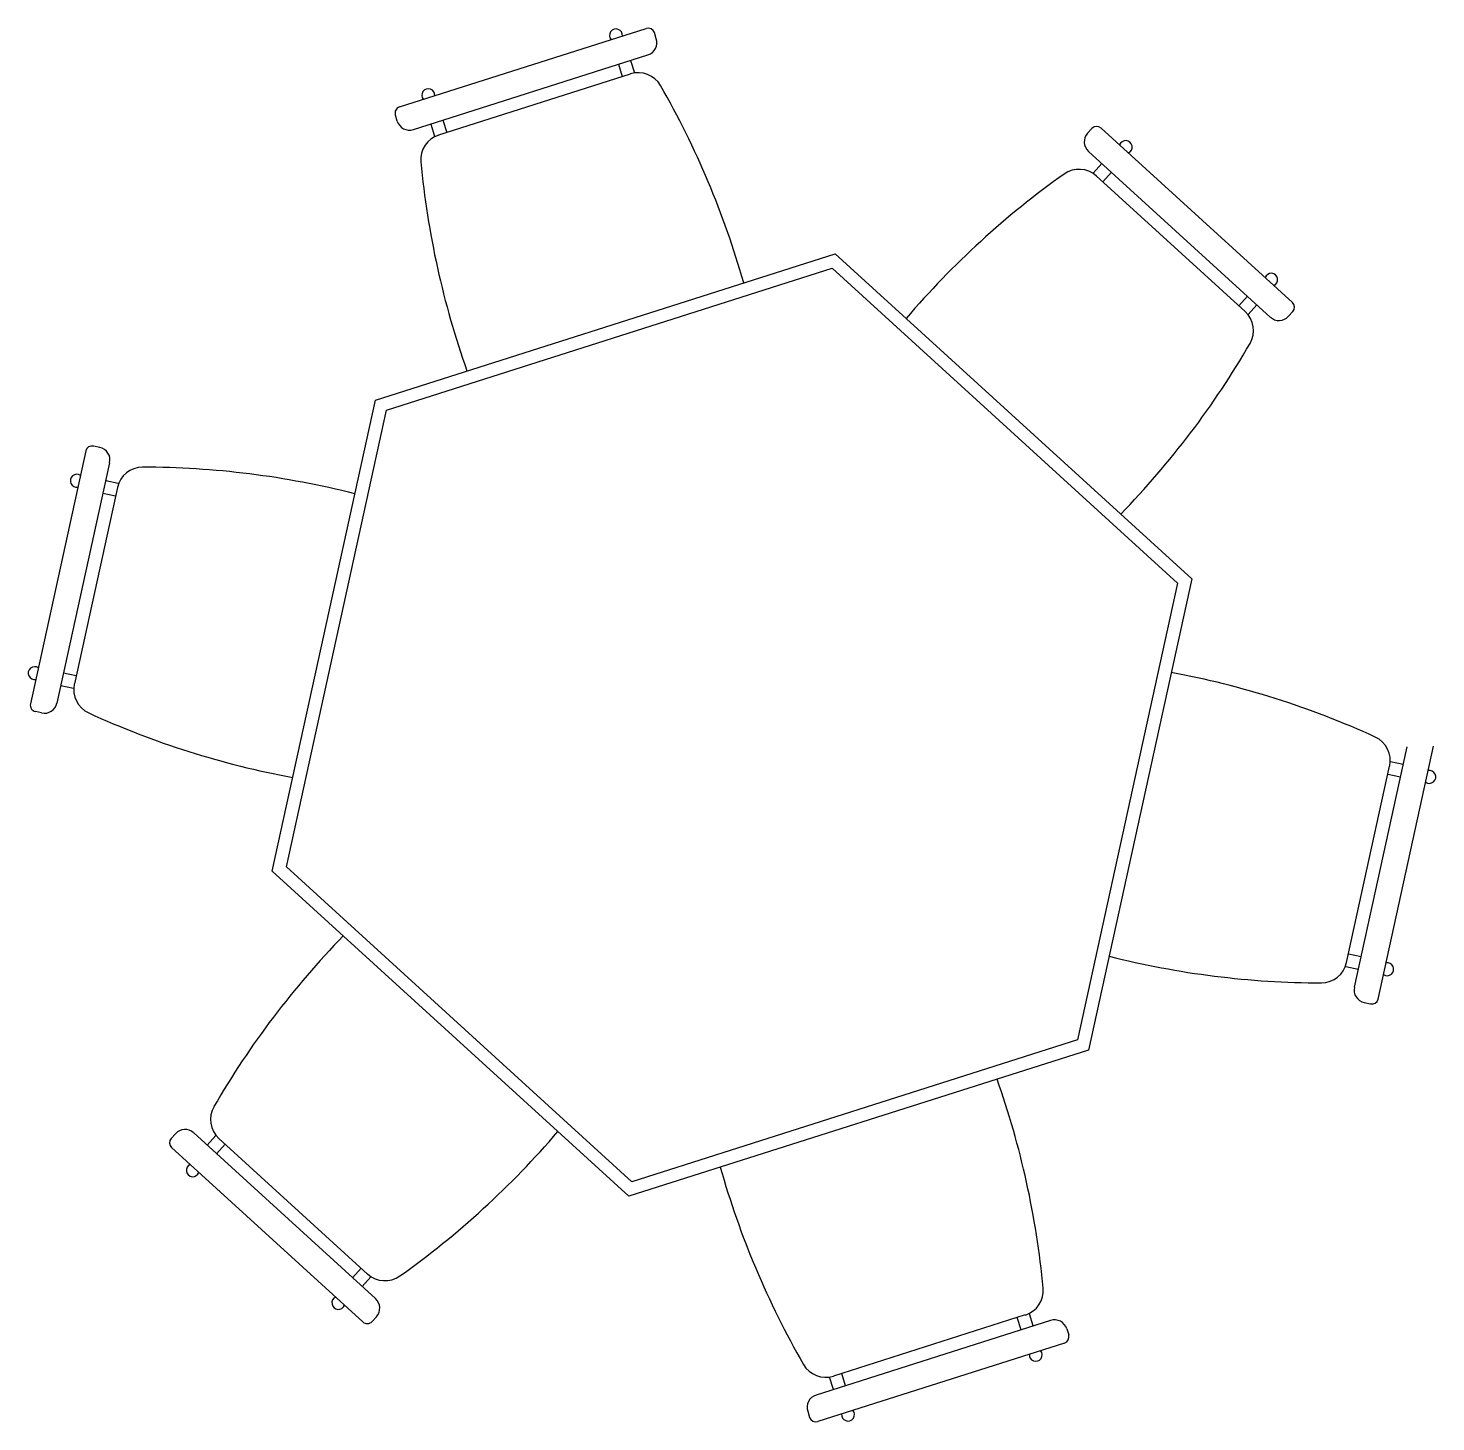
# Model space of a CAD drawing. Header units: millimetres. Extents: x 238 to 457, y 44 to 261.
import ezdxf

# ---------------------------------------------------------------- set-up
doc = ezdxf.new("R2010")
doc.units = ezdxf.units.MM

msp = doc.modelspace()

# ---------------------------------------------------------------- linework, layer by layer
at = {"ltscale": 10}
for p, q in [((295.42, 248.81), (333.78, 261.02)), ((335.34, 259.42), (335.04, 260.37)), ((297.58, 245.3), (334.04, 256.9)), ((301.51, 244.46), (331.32, 253.94)), ((329.45, 255.44), (330.05, 253.54)), ((331.35, 256.05), (331.96, 254.14)), ((295.07, 246.6), (294.77, 247.56)), ((300.27, 246.16), (300.88, 244.25)), ((302.18, 246.77), (302.78, 244.86)), ((402.39, 244.73), (403.07, 245.47)), ((434.23, 218.41), (404.48, 245.53)), ((430.8, 216.13), (402.52, 241.91)), ((404.61, 240), (403.26, 238.53)), ((406.09, 238.66), (404.74, 237.18)), ((426.88, 217), (403.75, 238.08)), ((427.24, 219.38), (425.89, 217.9)), ((428.72, 218.03), (427.37, 216.55)), ((433.63, 216.26), (434.3, 217)), ((246.66, 195.33), (238.04, 156)), ((248.83, 195.88), (247.85, 196.09)), ((250.35, 193.5), (242.17, 156.12)), ((249.75, 190.74), (251.7, 190.31)), ((251.56, 189.66), (244.87, 159.1)), ((249.32, 188.78), (251.27, 188.36)), ((243.2, 160.83), (245.15, 160.4)), ((242.77, 158.88), (244.72, 158.45)), ((239.78, 154.59), (238.81, 154.81)), ((443.87, 111.95), (452.05, 149.32)), ((447.56, 110.11), (456.17, 149.44)), ((451.45, 146.57), (449.5, 146.99)), ((442.66, 115.78), (449.35, 146.34)), ((451.02, 144.61), (449.07, 145.04)), ((444.9, 116.66), (442.95, 117.08)), ((444.47, 114.7), (442.52, 115.13)), ((445.39, 109.56), (446.37, 109.35)), ((260.59, 89.18), (259.92, 88.44)), ((291.69, 63.54), (263.42, 89.31)), ((265.5, 87.41), (266.85, 88.89)), ((266.98, 86.06), (268.33, 87.54)), ((290.46, 67.36), (267.34, 88.44)), ((289.74, 59.91), (259.98, 87.03)), ((288.13, 66.78), (289.48, 68.26)), ((289.61, 65.44), (290.96, 66.91)), ((291.82, 60.71), (291.15, 59.97)), ((396.64, 60.14), (360.18, 48.54)), ((392.71, 60.99), (362.89, 51.5)), ((392.04, 58.68), (391.44, 60.58)), ((393.95, 59.28), (393.34, 61.19)), ((399.15, 58.84), (399.45, 57.88)), ((398.8, 56.63), (360.44, 44.42)), ((362.87, 49.39), (362.26, 51.3)), ((364.77, 50), (364.17, 51.91)), ((358.88, 46.03), (359.18, 45.07))]:
    msp.add_line(p, q, dxfattribs=at)
for points in [[(275.64, 129.98), (291.68, 203.25), (363.15, 225.98), (418.58, 175.46), (402.54, 102.19), (331.06, 79.46)], [(277.84, 130.68), (293.39, 201.69), (362.66, 223.73), (416.38, 174.76), (400.83, 103.75), (331.56, 81.71)]]:
    msp.add_lwpolyline(points, close=True, dxfattribs=at)
for centre, radius, start, end in [((329.07, 259.94), 1, 354.1419, 221.1523), ((334.09, 260.06), 1, 17.6471, 107.6471), ((333.44, 258.81), 2, 287.6471, 17.6471), ((332.54, 250.13), 4, 29.9154, 107.6471), ((218.73, 184.65), 135.3, 15.7876, 29.9154), ((299.89, 250.65), 1, 354.1419, 221.1523), ((295.72, 247.86), 1, 107.6471, 197.6471), ((296.97, 247.21), 2, 197.6471, 287.6471), ((403.81, 244.8), 1, 47.6471, 137.6471), ((302.72, 240.64), 4, 107.6471, 185.3787), ((403.87, 243.38), 2, 137.6471, 227.6471), ((408.31, 242.58), 1, 294.1419, 161.1523), ((433.44, 252.95), 135.3, 185.3787, 199.5065), ((401.06, 235.12), 4, 47.6471, 125.3787), ((477.08, 128.07), 135.3, 125.3787, 139.5065), ((430.94, 221.95), 1, 294.1419, 161.1523), ((424.18, 214.04), 4, 329.9154, 47.6471), ((433.56, 217.67), 1, 317.6471, 47.6471), ((432.15, 217.61), 2, 227.6471, 317.6471), ((310.57, 279.86), 135.3, 315.7876, 329.9154), ((247.63, 195.11), 1, 77.6471, 167.6471), ((248.4, 193.92), 2, 347.6471, 77.6471), ((255.47, 188.8), 4, 89.9154, 167.6471), ((255.27, 57.51), 135.3, 75.7876, 89.9154), ((245.24, 190.7), 1, 54.1419, 281.1523), ((238.69, 160.79), 1, 54.1419, 281.1523), ((390.75, 27.84), 135.3, 65.3787, 79.5065), ((248.77, 158.24), 4, 167.6471, 245.3787), ((239.02, 155.78), 1, 167.6471, 257.6471), ((240.21, 156.55), 2, 257.6471, 347.6471), ((303.47, 277.6), 135.3, 245.3787, 259.5065), ((445.45, 147.2), 4, 347.6471, 65.3787), ((455.53, 144.65), 1, 234.1419, 101.1523), ((383.65, 25.58), 135.3, 135.7876, 149.9154), ((438.95, 247.93), 135.3, 255.7876, 269.9154), ((438.75, 116.64), 4, 269.9154, 347.6471), ((448.98, 114.74), 1, 234.1419, 101.1523), ((445.82, 111.52), 2, 167.6471, 257.6471), ((446.58, 110.33), 1, 257.6471, 347.6471), ((260.78, 52.49), 135.3, 5.3787, 19.5065), ((270.04, 91.4), 4, 149.9154, 227.6471), ((262.07, 87.83), 2, 47.6471, 137.6471), ((260.66, 87.77), 1, 137.6471, 227.6471), ((217.14, 177.37), 135.3, 305.3787, 319.5065), ((263.28, 83.49), 1, 114.1419, 341.1523), ((475.48, 120.79), 135.3, 195.7876, 209.9154), ((293.16, 70.32), 4, 227.6471, 305.3787), ((285.91, 62.86), 1, 114.1419, 341.1523), ((290.35, 62.06), 2, 317.6471, 47.6471), ((391.5, 64.8), 4, 287.6471, 5.3787), ((290.41, 60.65), 1, 227.6471, 317.6471), ((397.24, 58.23), 2, 17.6471, 107.6471), ((398.5, 57.58), 1, 287.6471, 17.6471), ((394.33, 54.79), 1, 174.1419, 41.1523), ((361.68, 55.31), 4, 209.9154, 287.6471), ((360.78, 46.63), 2, 107.6471, 197.6471), ((365.15, 45.5), 1, 174.1419, 41.1523), ((360.13, 45.38), 1, 197.6471, 287.6471)]:
    msp.add_arc(centre, radius, start, end, dxfattribs=at)

doc.saveas('drawing.dxf')
